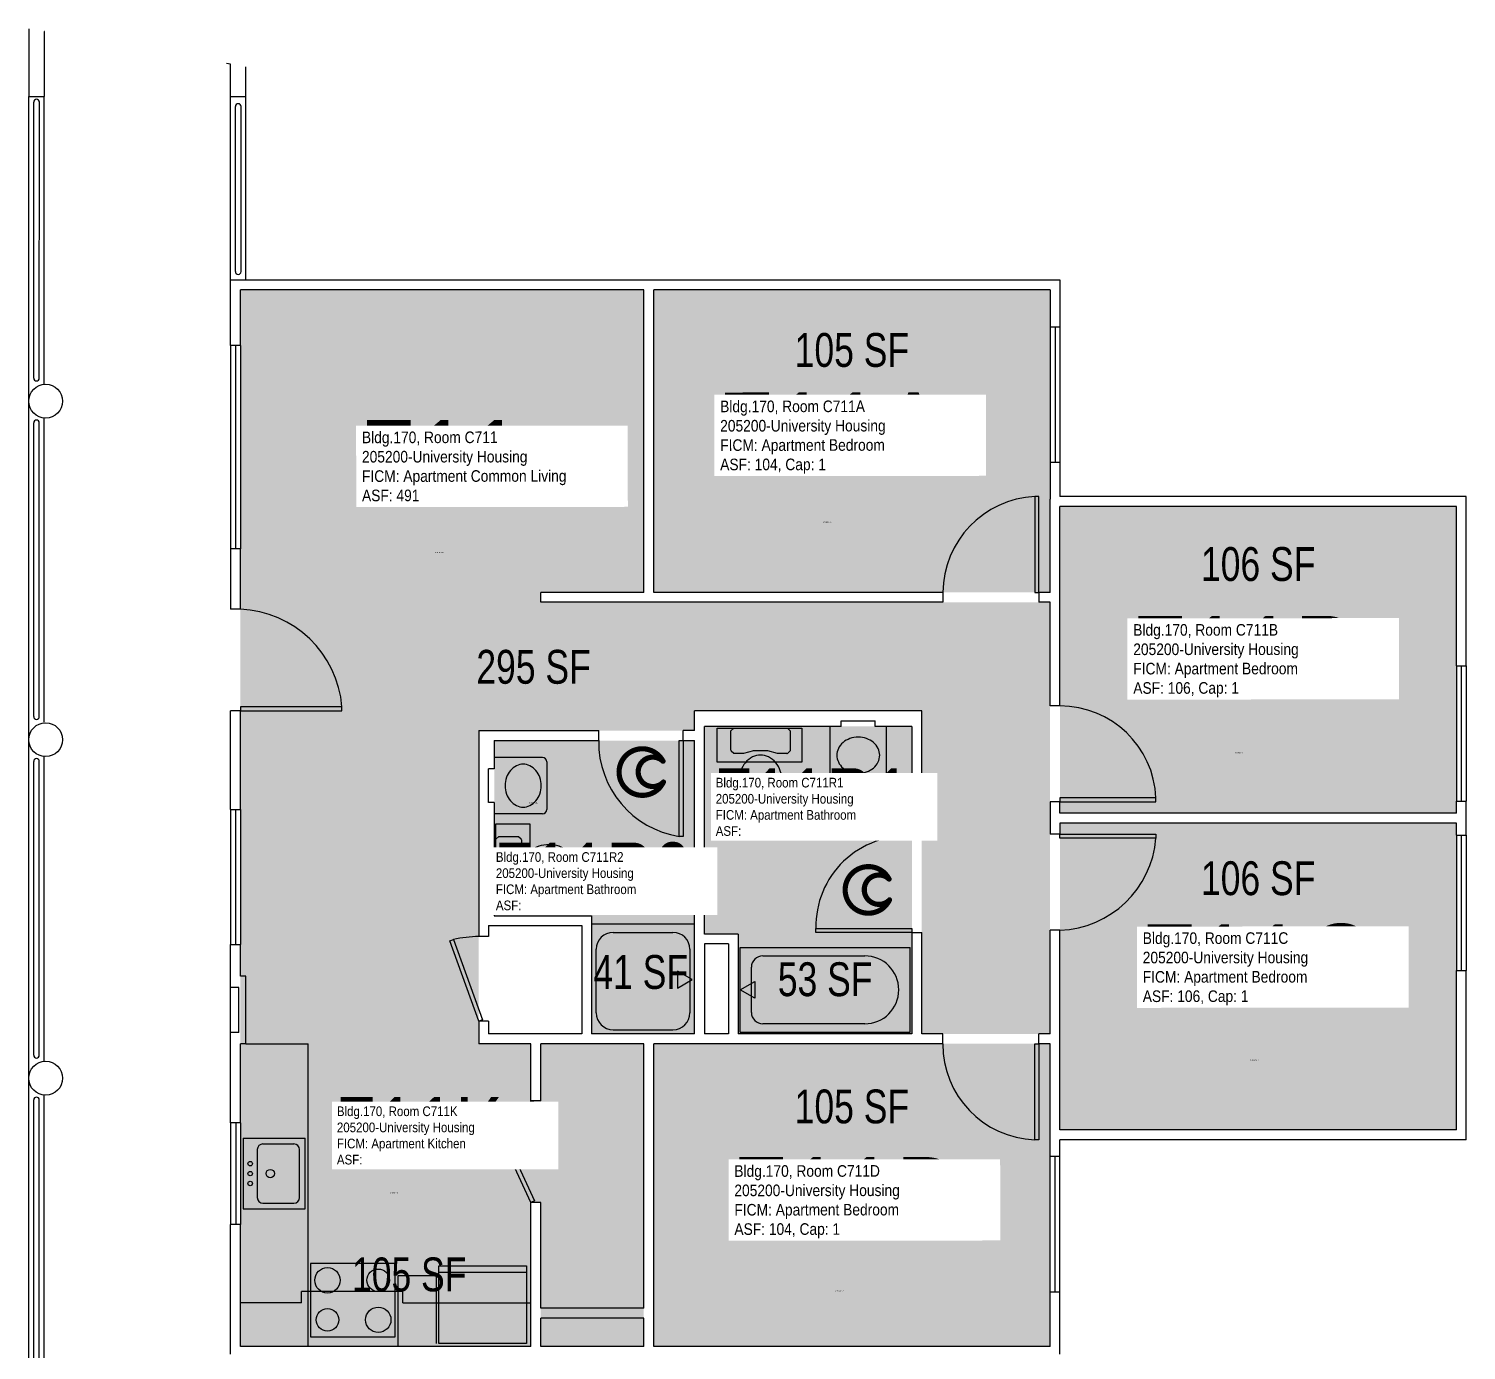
# Model space of a CAD drawing. Header units: inches. Extents: x -90 to 3162, y -86 to 1653.
# Drawn here: x 2653 to 3162, y 1185 to 1653 of the extents above; entities that cross this region are included whole.
import ezdxf
from ezdxf.enums import TextEntityAlignment as Align

# ---------------------------------------------------------------- set-up
doc = ezdxf.new("R2010")
doc.units = ezdxf.units.IN
doc.header["$LTSCALE"] = 10
doc.header["$MEASUREMENT"] = 0
doc.layers.get('0').update_dxf_attribs({"linetype": 'CONTINUOUS'})
for name, color, linetype in [('A-COLS', 5, 'CONTINUOUS'), ('A-DOOR', 2, 'CONTINUOUS'), ('A-FLOR', 3, 'CONTINUOUS'), ('A-GLAZ', 1, 'CONTINUOUS'), ('A-IDEN-ICON', 4, 'CONTINUOUS'), ('A-IDEN-RNUM', 7, 'CONTINUOUS'), ('A-IDEN-SNUM', 4, 'CONTINUOUS'), ('A-IDEN-VNUM', 4, 'CONTINUOUS'), ('A-WALL', 5, 'CONTINUOUS'), ('AREA-TEXT', 3, 'CONTINUOUS'), ('P-SANR-FIXT', 2, 'CONTINUOUS'), ('Rooms-Category-Color', 7, 'CONTINUOUS'), ('Rooms-College-Color', 7, 'CONTINUOUS'), ('Rooms-Department-Color', 7, 'CONTINUOUS'), ('Rooms-Division-Color', 7, 'CONTINUOUS'), ('Rooms-Information', 7, 'CONTINUOUS')]:
    doc.layers.add(name, color=color, linetype=linetype)
doc.styles.add('CP_AREA', font='arial.ttf', dxfattribs={"height": 15})
doc.styles.add('CP_ROOMSNUMBER', font='arial.ttf', dxfattribs={"height": 1})
doc.styles.add('CP_ROOMVNUMBER', font='arial.ttf', dxfattribs={"width": 0.85, "height": 0.075})

# ---------------------------------------------------------------- blocks, each defined once
blk = doc.blocks.new('CPBATH')
at = {"color": 0, "linetype": 'ByBlock', "const_width": 0.0127}
for points in [[(0.0571, 0.0168, 0.861492), (-0.0551, 0, 1)], [(0.0571, 0.0168, 0.729002), (-0.0084, -0.0042, 1)], [(-0.0551, 0, 0.726902), (0.0487, -0.0337, 1)], [(-0.0084, -0.0042, 0.609468), (0.0487, -0.0337, 1)]]:
    blk.add_lwpolyline(points, format="xyb", dxfattribs=at)
at = {"color": 0, "linetype": 'ByBlock', "const_width": 0.00637}
for points in [[(0.0544, 0.0152, 1), (0.0599, 0.0184, 1)], [(0.0459, -0.0353, 1), (0.0515, -0.0321, 1)]]:
    blk.add_lwpolyline(points, format="xyb", close=True, dxfattribs=at)

msp = doc.modelspace()

# ---------------------------------------------------------------- hatches: boundary and pattern name
at = {"layer": 'Rooms-Category-Color', "true_color": 0x728ef3}
for points in [[(3014.78, 1296.8), (3014.78, 1449.8), (2834.28, 1449.8), (2834.28, 1453.3), (2870.78, 1453.3), (2870.78, 1560.55), (2727.78, 1560.55), (2727.78, 1293.3), (2812.28, 1293.3), (2812.28, 1404.3), (2888.78, 1404.3), (2888.78, 1411.3), (2969.28, 1411.3), (2969.28, 1296.8)], [(2874.28, 1560.55), (2874.28, 1453.3), (3014.78, 1453.3), (3014.78, 1560.55)], [(3018.28, 1483.8), (3018.28, 1375.05), (3158.78, 1375.05), (3158.78, 1483.8)], [(2965.78, 1296.8), (2965.78, 1405.8), (2892.28, 1405.8), (2892.28, 1332.18), (2904.28, 1332.18), (2904.28, 1296.8)], [(2888.78, 1400.8), (2888.78, 1296.8), (2852.28, 1296.8), (2852.28, 1338.68), (2817.78, 1338.68), (2817.78, 1400.8)], [(3018.28, 1371.55), (3018.28, 1262.8), (3158.78, 1262.8), (3158.78, 1371.55)], [(2830.78, 1293.3), (2727.78, 1293.3), (2727.78, 1186.05), (2830.78, 1186.05), (2830.78, 1237.05), (2834.28, 1237.05), (2834.28, 1186.05), (2870.78, 1186.05), (2870.78, 1293.3), (2834.28, 1293.3), (2834.28, 1273.05), (2830.78, 1273.05)], [(2874.28, 1293.3), (2874.28, 1186.05), (3014.78, 1186.05), (3014.78, 1293.3)]]:
    msp.add_hatch(color=171, dxfattribs=at).paths.add_polyline_path(points)
at = {"layer": 'Rooms-College-Color', "true_color": 0xadadad}
for points in [[(3014.78, 1296.8), (3014.78, 1449.8), (2834.28, 1449.8), (2834.28, 1453.3), (2870.78, 1453.3), (2870.78, 1560.55), (2727.78, 1560.55), (2727.78, 1293.3), (2812.28, 1293.3), (2812.28, 1404.3), (2888.78, 1404.3), (2888.78, 1411.3), (2969.28, 1411.3), (2969.28, 1296.8)], [(2874.28, 1560.55), (2874.28, 1453.3), (3014.78, 1453.3), (3014.78, 1560.55)], [(3018.28, 1483.8), (3018.28, 1375.05), (3158.78, 1375.05), (3158.78, 1483.8)], [(2965.78, 1296.8), (2965.78, 1405.8), (2892.28, 1405.8), (2892.28, 1332.18), (2904.28, 1332.18), (2904.28, 1296.8)], [(2888.78, 1400.8), (2888.78, 1296.8), (2852.28, 1296.8), (2852.28, 1338.68), (2817.78, 1338.68), (2817.78, 1400.8)], [(3018.28, 1371.55), (3018.28, 1262.8), (3158.78, 1262.8), (3158.78, 1371.55)], [(2830.78, 1293.3), (2727.78, 1293.3), (2727.78, 1186.05), (2830.78, 1186.05), (2830.78, 1237.05), (2834.28, 1237.05), (2834.28, 1186.05), (2870.78, 1186.05), (2870.78, 1293.3), (2834.28, 1293.3), (2834.28, 1273.05), (2830.78, 1273.05)], [(2874.28, 1293.3), (2874.28, 1186.05), (3014.78, 1186.05), (3014.78, 1293.3)]]:
    msp.add_hatch(color=253, dxfattribs=at).paths.add_polyline_path(points)
at = {"layer": 'Rooms-Department-Color', "true_color": 0x604aed}
for points in [[(3014.78, 1296.8), (3014.78, 1449.8), (2834.28, 1449.8), (2834.28, 1453.3), (2870.78, 1453.3), (2870.78, 1560.55), (2727.78, 1560.55), (2727.78, 1293.3), (2812.28, 1293.3), (2812.28, 1404.3), (2888.78, 1404.3), (2888.78, 1411.3), (2969.28, 1411.3), (2969.28, 1296.8)], [(2874.28, 1560.55), (2874.28, 1453.3), (3014.78, 1453.3), (3014.78, 1560.55)], [(3018.28, 1483.8), (3018.28, 1375.05), (3158.78, 1375.05), (3158.78, 1483.8)], [(2965.78, 1296.8), (2965.78, 1405.8), (2892.28, 1405.8), (2892.28, 1332.18), (2904.28, 1332.18), (2904.28, 1296.8)], [(2888.78, 1400.8), (2888.78, 1296.8), (2852.28, 1296.8), (2852.28, 1338.68), (2817.78, 1338.68), (2817.78, 1400.8)], [(3018.28, 1371.55), (3018.28, 1262.8), (3158.78, 1262.8), (3158.78, 1371.55)], [(2830.78, 1293.3), (2727.78, 1293.3), (2727.78, 1186.05), (2830.78, 1186.05), (2830.78, 1237.05), (2834.28, 1237.05), (2834.28, 1186.05), (2870.78, 1186.05), (2870.78, 1293.3), (2834.28, 1293.3), (2834.28, 1273.05), (2830.78, 1273.05)], [(2874.28, 1293.3), (2874.28, 1186.05), (3014.78, 1186.05), (3014.78, 1293.3)]]:
    msp.add_hatch(color=173, dxfattribs=at).paths.add_polyline_path(points)
at = {"layer": 'Rooms-Division-Color', "true_color": 0x604aed}
for points in [[(3014.78, 1296.8), (3014.78, 1449.8), (2834.28, 1449.8), (2834.28, 1453.3), (2870.78, 1453.3), (2870.78, 1560.55), (2727.78, 1560.55), (2727.78, 1293.3), (2812.28, 1293.3), (2812.28, 1404.3), (2888.78, 1404.3), (2888.78, 1411.3), (2969.28, 1411.3), (2969.28, 1296.8)], [(2874.28, 1560.55), (2874.28, 1453.3), (3014.78, 1453.3), (3014.78, 1560.55)], [(3018.28, 1483.8), (3018.28, 1375.05), (3158.78, 1375.05), (3158.78, 1483.8)], [(2965.78, 1296.8), (2965.78, 1405.8), (2892.28, 1405.8), (2892.28, 1332.18), (2904.28, 1332.18), (2904.28, 1296.8)], [(2888.78, 1400.8), (2888.78, 1296.8), (2852.28, 1296.8), (2852.28, 1338.68), (2817.78, 1338.68), (2817.78, 1400.8)], [(3018.28, 1371.55), (3018.28, 1262.8), (3158.78, 1262.8), (3158.78, 1371.55)], [(2830.78, 1293.3), (2727.78, 1293.3), (2727.78, 1186.05), (2830.78, 1186.05), (2830.78, 1237.05), (2834.28, 1237.05), (2834.28, 1186.05), (2870.78, 1186.05), (2870.78, 1293.3), (2834.28, 1293.3), (2834.28, 1273.05), (2830.78, 1273.05)], [(2874.28, 1293.3), (2874.28, 1186.05), (3014.78, 1186.05), (3014.78, 1293.3)]]:
    msp.add_hatch(color=173, dxfattribs=at).paths.add_polyline_path(points)

# ---------------------------------------------------------------- linework, layer by layer
at = {"layer": 'A-COLS'}
for centre in [(2658.78, 1521.09, 0), (2658.78, 1401.09, 0), (2658.78, 1281.09, 0)]:
    msp.add_circle(centre, 6, dxfattribs=at)
at = {"layer": 'A-DOOR'}
for p, q in [((3009.36, 1487.3), (3009.36, 1453.3)), ((3010.78, 1487.3), (3009.36, 1487.3)), ((3010.78, 1453.3), (3010.78, 1487.3)), ((3009.36, 1453.3), (3010.78, 1453.3)), ((2763.78, 1412.72), (2727.78, 1412.72)), ((2727.78, 1412.72), (2727.78, 1411.3)), ((2763.78, 1411.3), (2763.78, 1412.72)), ((2727.78, 1411.3), (2763.78, 1411.3)), ((2883.36, 1366.8), (2883.36, 1400.8)), ((2883.36, 1400.8), (2884.78, 1400.8)), ((2884.78, 1400.8), (2884.78, 1366.8)), ((3052.28, 1380.47), (3018.28, 1380.47)), ((3018.28, 1380.47), (3018.28, 1379.05)), ((3018.28, 1379.05), (3052.28, 1379.05)), ((3052.28, 1379.05), (3052.28, 1380.47)), ((2884.78, 1366.8), (2883.36, 1366.8)), ((3018.28, 1367.55), (3052.28, 1367.55)), ((3018.28, 1366.14), (3018.28, 1367.55)), ((3052.28, 1366.14), (3018.28, 1366.14)), ((3052.28, 1367.55), (3052.28, 1366.14)), ((2801.98, 1329.78), (2803.31, 1330.26)), ((2803.31, 1330.26), (2813.61, 1301.78)), ((2931.78, 1334.22), (2965.78, 1334.22)), ((2931.78, 1332.8), (2931.78, 1334.22)), ((2965.78, 1332.8), (2931.78, 1332.8)), ((2965.78, 1334.22), (2965.78, 1332.8)), ((2812.28, 1301.3), (2801.98, 1329.78)), ((2813.61, 1301.78), (2812.28, 1301.3)), ((3009.36, 1259.3), (3009.36, 1293.3)), ((3009.36, 1293.3), (3010.78, 1293.3)), ((3010.78, 1293.3), (3010.78, 1259.3)), ((2830.78, 1273.05), (2822.9, 1256.21)), ((2824.18, 1255.61), (2832.06, 1272.45)), ((2832.06, 1272.45), (2830.78, 1273.05)), ((3010.78, 1259.3), (3009.36, 1259.3)), ((2822.9, 1256.21), (2824.18, 1255.61)), ((2822.9, 1253.9), (2824.18, 1254.5)), ((2830.78, 1237.05), (2822.9, 1253.9)), ((2824.18, 1254.5), (2832.06, 1237.65)), ((2832.06, 1237.65), (2830.78, 1237.05))]:
    msp.add_line(p, q, dxfattribs=at)
for centre, radius, start, end in [((3011.16, 1452.97), 34.38, 92.9962, 179.4415), ((2726.3, 1409.74), 37.6, 4.5519, 87.7477), ((3018.33, 1379.07), 33.98, 2.3551, 90.0827), ((2888.63, 1400.24), 33.85, 179.0553, 261.0513), ((2963.66, 1334.99), 31.88, 86.1792, 181.3831), ((3016.96, 1368.96), 35.43, 272.1346, 355.4277), ((2813.2, 1284.77), 46.56, 91.1366, 102.2697), ((3010.55, 1293.05), 33.77, 179.5672, 267.995), ((2829.61, 1280.73), 25.7, 257.7951, 272.6003), ((2829.61, 1229.38), 25.7, 87.3997, 102.2049)]:
    msp.add_arc(centre, radius, start, end, dxfattribs=at)
at = {"layer": 'A-FLOR'}
for p, q in [((2654.53, 1529.26), (2654.54, 1627.09)), ((2656.53, 1529.25), (2656.54, 1627.09)), ((2726.03, 1567.02), (2726.03, 1625.51)), ((2728.03, 1567.02), (2728.03, 1625.52)), ((2654.53, 1409.26), (2654.53, 1513.39)), ((2656.53, 1409.25), (2656.53, 1513.39)), ((2654.53, 1289.26), (2654.53, 1393.39)), ((2656.53, 1289.25), (2656.53, 1393.39)), ((2654.53, 1169.26), (2654.53, 1273.39)), ((2656.53, 1169.25), (2656.53, 1273.39))]:
    msp.add_line(p, q, dxfattribs=at)
for centre, start, end in [((2655.54, 1627.09, 0), 0, 180), ((2727.03, 1625.51), 360, 180), ((2727.03, 1567.02), 180, 0)]:
    msp.add_arc(centre, 1, start, end, dxfattribs=at)
at = {"layer": 'A-FLOR', "extrusion": (-4.50554e-13, 0.000187714, 1)}
for centre in [(2655.53, 1529.26, 0.29), (2655.53, 1409.26, 0.26), (2655.53, 1289.26, 0.24)]:
    msp.add_arc(centre, 1, 180, 360, dxfattribs=at)
at = {"layer": 'A-FLOR', "extrusion": (-4.50638e-13, 0.000187714, 1)}
for centre in [(2655.53, 1513.39, 0.28), (2655.53, 1393.39, 0.26), (2655.53, 1273.39, 0.24)]:
    msp.add_arc(centre, 1, 0, 180, dxfattribs=at)
at = {"layer": 'A-GLAZ'}
for p, q in [((3014.78, 1547.3), (3014.78, 1499.3)), ((3016.53, 1547.3), (3016.53, 1499.3)), ((3018.28, 1547.3), (3018.28, 1499.3)), ((2724.28, 1540.8), (2724.28, 1468.8)), ((2726.03, 1540.8), (2726.03, 1468.8)), ((2727.78, 1540.8), (2727.78, 1468.8)), ((3158.78, 1427.3), (3158.78, 1379.3)), ((3160.53, 1427.3), (3160.53, 1379.3)), ((3162.28, 1427.3), (3162.28, 1379.3)), ((2724.28, 1376.3), (2724.28, 1328.55)), ((2726.03, 1376.3), (2726.03, 1328.55)), ((2727.78, 1376.3), (2727.78, 1328.55)), ((3158.78, 1367.3), (3158.78, 1319.3)), ((3160.53, 1367.3), (3160.53, 1319.3)), ((3162.28, 1367.3), (3162.28, 1319.3)), ((2724.28, 1265.3), (2724.28, 1229.3)), ((2726.22, 1265.3), (2726.22, 1229.3)), ((2727.78, 1265.3), (2727.78, 1229.3)), ((3014.78, 1205.3), (3014.78, 1253.3)), ((3016.53, 1205.3), (3016.53, 1253.3)), ((3018.28, 1205.3), (3018.28, 1253.3))]:
    msp.add_line(p, q, dxfattribs=at)
at = {"layer": 'A-WALL'}
for p, q in [((2652.78, 1653.09), (2652.78, 1629.09)), ((2658.37, 1652.1), (2658.28, 1652.12)), ((2658.28, 1652.12), (2658.28, 1629.09)), ((2724.28, 1640.53), (2722.88, 1640.77)), ((2724.28, 1629.05), (2724.28, 1640.53)), ((2729.78, 1629.05), (2729.78, 1639.56)), ((2652.78, 1629.09), (2658.28, 1629.09)), ((2652.78, 1521.52), (2652.78, 1629.09)), ((2658.28, 1527.07), (2658.28, 1629.09)), ((2724.28, 1629.05), (2729.78, 1629.05)), ((2724.28, 1564.05), (2724.28, 1629.05)), ((2729.78, 1564.05), (2729.78, 1629.05)), ((2724.28, 1564.05), (3018.28, 1564.05)), ((2724.28, 1563.3), (2724.28, 1564.05)), ((2724.28, 1540.8), (2724.28, 1563.3)), ((2870.78, 1560.55), (2727.78, 1560.55)), ((2727.78, 1540.8), (2727.78, 1560.55)), ((2870.78, 1453.3), (2870.78, 1560.55)), ((3014.78, 1560.55), (2874.28, 1560.55)), ((2874.28, 1453.3), (2874.28, 1560.55)), ((3014.78, 1560.55), (3014.78, 1547.3)), ((3018.28, 1564.05), (3018.28, 1563.3)), ((3018.28, 1563.3), (3018.28, 1547.3)), ((3018.28, 1547.3), (3014.78, 1547.3)), ((2727.78, 1540.8), (2724.28, 1540.8)), ((2652.78, 1401.25), (2652.78, 1521.52)), ((2658.28, 1407.3), (2658.28, 1515.11)), ((3014.78, 1499.3), (3014.78, 1486.3)), ((3018.28, 1499.3), (3014.78, 1499.3)), ((3018.28, 1499.3), (3018.28, 1487.3)), ((3014.78, 1453.3), (3014.78, 1486.3)), ((3162.28, 1487.3), (3018.28, 1487.3)), ((3158.78, 1483.8), (3018.28, 1483.8)), ((3018.28, 1413.05), (3018.28, 1483.8)), ((3158.78, 1427.3), (3158.78, 1483.8)), ((3162.28, 1427.3), (3162.28, 1487.3)), ((2724.28, 1468.8), (2724.28, 1447.3)), ((2727.78, 1468.8), (2724.28, 1468.8)), ((2727.78, 1447.3), (2727.78, 1468.8)), ((2870.78, 1453.3), (2834.28, 1453.3)), ((2834.28, 1449.8), (2834.28, 1453.3)), ((2976.78, 1453.3), (2874.28, 1453.3)), ((2976.78, 1453.3), (2976.78, 1449.8)), ((3014.78, 1453.3), (3010.78, 1453.3)), ((3010.78, 1453.3), (3010.78, 1449.8)), ((2727.78, 1447.3), (2724.28, 1447.3)), ((2976.78, 1449.8), (2834.28, 1449.8)), ((3014.78, 1449.8), (3010.78, 1449.8)), ((3014.78, 1413.05), (3014.78, 1449.8)), ((3158.78, 1427.3), (3162.28, 1427.3)), ((3018.28, 1413.05), (3014.78, 1413.05)), ((2727.78, 1411.3), (2724.28, 1411.3)), ((2724.28, 1376.3), (2724.28, 1411.3)), ((2727.78, 1376.3), (2727.78, 1411.3)), ((2888.78, 1404.3), (2888.78, 1411.3)), ((2969.28, 1411.3), (2888.78, 1411.3)), ((2940.78, 1405.8), (2940.78, 1407.8)), ((2940.78, 1407.8), (2952.78, 1407.8)), ((2952.78, 1405.8), (2952.78, 1407.8)), ((2969.28, 1366.8), (2969.28, 1411.3)), ((2652.78, 1281.52), (2652.78, 1401.25)), ((2812.28, 1404.3), (2854.78, 1404.3)), ((2812.28, 1404.3), (2812.28, 1331.3)), ((2854.78, 1400.8), (2854.78, 1404.3)), ((2884.78, 1400.8), (2884.78, 1404.3)), ((2888.78, 1404.3), (2884.78, 1404.3)), ((2892.28, 1332.18), (2892.28, 1405.8)), ((2940.78, 1405.8), (2892.28, 1405.8)), ((2965.78, 1405.8), (2952.78, 1405.8)), ((2965.78, 1405.8), (2965.78, 1366.8)), ((2817.78, 1400.8), (2817.78, 1390.8)), ((2817.78, 1400.8), (2854.78, 1400.8)), ((2884.78, 1400.8), (2888.78, 1400.8)), ((2888.78, 1296.8), (2888.78, 1400.8)), ((2658.28, 1287.3), (2658.28, 1395.34)), ((2815.78, 1378.8), (2815.78, 1390.8)), ((2817.78, 1390.8), (2815.78, 1390.8)), ((2724.28, 1376.3), (2727.78, 1376.3)), ((2817.78, 1378.8), (2815.78, 1378.8)), ((2817.78, 1378.8), (2817.78, 1338.68)), ((3018.28, 1379.05), (3014.78, 1379.05)), ((3014.78, 1379.05), (3014.78, 1367.55)), ((3018.28, 1375.05), (3018.28, 1379.05)), ((3158.78, 1375.05), (3158.78, 1379.3)), ((3158.78, 1379.3), (3162.28, 1379.3)), ((3162.28, 1367.3), (3162.28, 1379.3)), ((3158.78, 1375.05), (3018.28, 1375.05)), ((3018.28, 1371.55), (3018.28, 1367.55)), ((3158.78, 1371.55), (3018.28, 1371.55)), ((3158.78, 1367.3), (3158.78, 1371.55)), ((2965.78, 1366.8), (2969.28, 1366.8)), ((3018.28, 1367.55), (3014.78, 1367.55)), ((3158.78, 1367.3), (3162.28, 1367.3)), ((2815.78, 1335.18), (2815.78, 1331.3)), ((2815.78, 1335.18), (2848.78, 1335.18)), ((2817.78, 1338.68), (2852.28, 1338.68)), ((2848.78, 1335.18), (2848.78, 1296.8)), ((2852.28, 1338.68), (2852.28, 1296.8)), ((2815.78, 1331.3), (2812.28, 1331.3)), ((2904.28, 1332.18), (2892.28, 1332.18)), ((2904.28, 1332.18), (2904.28, 1296.8)), ((2965.78, 1332.8), (2969.28, 1332.8)), ((2965.78, 1332.8), (2965.78, 1296.8)), ((2969.28, 1296.8), (2969.28, 1332.8)), ((3018.28, 1333.55), (3014.78, 1333.55)), ((3014.78, 1296.8), (3014.78, 1333.55)), ((3018.28, 1262.8), (3018.28, 1333.55)), ((2724.28, 1313.3), (2724.28, 1328.55)), ((2724.28, 1328.55), (2727.78, 1328.55)), ((2727.78, 1317.3), (2727.78, 1328.55)), ((2892.28, 1328.68), (2892.28, 1296.8)), ((2900.78, 1328.68), (2892.28, 1328.68)), ((2900.78, 1328.68), (2900.78, 1296.8)), ((2729.78, 1317.3), (2727.78, 1317.3)), ((2729.78, 1293.3), (2729.78, 1317.3)), ((3158.78, 1262.8), (3158.78, 1319.3)), ((3158.78, 1319.3), (3162.28, 1319.3)), ((3162.28, 1259.3), (3162.28, 1319.3)), ((2724.28, 1297.3), (2724.28, 1313.3)), ((2727.28, 1313.3), (2724.28, 1313.3)), ((2727.28, 1297.3), (2727.28, 1313.3)), ((2812.28, 1301.3), (2812.28, 1293.3)), ((2815.78, 1301.3), (2812.28, 1301.3)), ((2815.78, 1301.3), (2815.78, 1296.8)), ((2724.28, 1265.3), (2724.28, 1297.3)), ((2727.28, 1297.3), (2724.28, 1297.3)), ((2848.78, 1296.8), (2815.78, 1296.8)), ((2888.78, 1296.8), (2852.28, 1296.8)), ((2900.78, 1296.8), (2892.28, 1296.8)), ((2965.78, 1296.8), (2904.28, 1296.8)), ((2976.78, 1296.8), (2969.28, 1296.8)), ((2976.78, 1293.3), (2976.78, 1296.8)), ((3010.78, 1293.3), (3010.78, 1296.8)), ((3014.78, 1296.8), (3010.78, 1296.8)), ((2729.78, 1293.3), (2727.78, 1293.3)), ((2727.78, 1265.3), (2727.78, 1293.3)), ((2830.78, 1293.3), (2812.28, 1293.3)), ((2830.78, 1273.05), (2830.78, 1293.3)), ((2870.78, 1293.3), (2834.28, 1293.3)), ((2834.28, 1273.05), (2834.28, 1293.3)), ((2870.78, 1199.55), (2870.78, 1293.3)), ((2874.28, 1186.05), (2874.28, 1293.3)), ((2976.78, 1293.3), (2874.28, 1293.3)), ((3014.78, 1293.3), (3010.78, 1293.3)), ((3014.78, 1258.3), (3014.78, 1293.3)), ((2652.78, 1161.29), (2652.78, 1281.52)), ((2658.28, 1167.3), (2658.28, 1275.34)), ((2834.28, 1273.05), (2830.78, 1273.05)), ((2727.78, 1265.3), (2724.28, 1265.3)), ((3158.78, 1262.8), (3018.28, 1262.8)), ((3018.28, 1253.3), (3018.28, 1259.3)), ((3162.28, 1259.3), (3018.28, 1259.3)), ((3014.78, 1253.3), (3014.78, 1258.3)), ((3018.28, 1253.3), (3014.78, 1253.3)), ((2834.28, 1237.05), (2830.78, 1237.05)), ((2830.78, 1186.05), (2830.78, 1237.05)), ((2834.28, 1199.55), (2834.28, 1237.05)), ((2727.78, 1229.3), (2724.28, 1229.3)), ((2724.28, 1183.3), (2724.28, 1229.3)), ((2727.78, 1186.05), (2727.78, 1229.3)), ((3014.78, 1186.05), (3014.78, 1205.3)), ((3018.28, 1205.3), (3014.78, 1205.3)), ((3018.28, 1183.3), (3018.28, 1205.3)), ((2870.78, 1199.55), (2834.28, 1199.55)), ((2870.78, 1196.05), (2834.28, 1196.05)), ((2834.28, 1186.05), (2834.28, 1196.05)), ((2870.78, 1186.05), (2870.78, 1196.05)), ((2830.78, 1186.05), (2727.78, 1186.05)), ((2870.78, 1186.05), (2834.28, 1186.05)), ((3014.78, 1186.05), (2874.28, 1186.05))]:
    msp.add_line(p, q, dxfattribs=at)
at = {"layer": 'P-SANR-FIXT'}
for p, q in [((2896.78, 1405.18), (2926.78, 1405.18)), ((2896.78, 1393.18), (2896.78, 1405.18)), ((2901.66, 1404.18), (2902.66, 1405.18)), ((2901.66, 1397.35), (2901.66, 1404.18)), ((2902.66, 1405.18), (2921.66, 1405.18)), ((2921.66, 1405.18), (2922.66, 1404.18)), ((2922.66, 1404.18), (2922.66, 1397.18)), ((2926.78, 1405.18), (2926.78, 1393.18)), ((2936.78, 1388.68), (2936.78, 1405.8)), ((2956.78, 1388.68), (2956.78, 1405.8)), ((2902.66, 1396.18), (2901.78, 1397.06)), ((2906.16, 1396.18), (2902.66, 1396.18)), ((2909.6, 1397.16), (2906.16, 1396.18)), ((2914.6, 1397.18), (2909.71, 1397.18)), ((2918.16, 1396.18), (2914.71, 1397.16)), ((2921.48, 1396.18), (2918.16, 1396.18)), ((2922.66, 1397.18), (2921.78, 1396.3)), ((2834.91, 1394.8), (2817.78, 1394.8)), ((2836.41, 1393.3), (2836.41, 1376.3)), ((2926.78, 1393.18), (2896.78, 1393.18)), ((2955.28, 1387.18), (2938.28, 1387.18)), ((2834.91, 1374.8), (2817.78, 1374.8)), ((2818.38, 1371.3), (2830.38, 1371.3)), ((2818.38, 1341.3), (2818.38, 1371.3)), ((2830.38, 1371.3), (2830.38, 1341.3)), ((2818.38, 1365.8), (2819.38, 1366.8)), ((2818.38, 1346.8), (2818.38, 1365.8)), ((2819.38, 1366.8), (2826.38, 1366.8)), ((2826.38, 1366.8), (2827.26, 1365.93)), ((2827.38, 1365.63), (2827.38, 1362.3)), ((2827.38, 1362.3), (2826.38, 1358.8)), ((2826.38, 1358.8), (2826.38, 1353.86)), ((2826.4, 1353.75), (2827.38, 1350.3)), ((2827.38, 1350.3), (2827.38, 1346.8)), ((2819.38, 1345.8), (2818.38, 1346.8)), ((2826.38, 1345.8), (2819.38, 1345.8)), ((2827.38, 1346.8), (2826.38, 1345.8)), ((2830.38, 1341.3), (2818.38, 1341.3)), ((2888.78, 1335.68), (2852.28, 1335.68)), ((2859.94, 1332.8), (2881.12, 1332.8)), ((2853.94, 1304.3), (2853.94, 1326.8)), ((2887.12, 1326.8), (2887.12, 1304.3)), ((2904.91, 1297.43), (2904.91, 1327.43)), ((2904.91, 1327.43), (2965.16, 1327.43)), ((2965.16, 1297.43), (2965.16, 1327.43)), ((2908.92, 1304.39), (2908.92, 1320.46)), ((2912.94, 1324.48), (2949.09, 1324.48)), ((2887.88, 1316.05), (2882.69, 1319.05)), ((2882.69, 1319.05), (2882.69, 1313.05)), ((2882.69, 1313.05), (2887.88, 1316.05)), ((2904.91, 1312.43), (2910.1, 1315.43)), ((2910.1, 1315.43), (2910.1, 1309.43)), ((2910.1, 1309.43), (2904.91, 1312.43)), ((2949.09, 1300.38), (2912.94, 1300.38)), ((2859.94, 1298.3), (2881.12, 1298.3)), ((2904.91, 1297.43), (2965.16, 1297.43)), ((2729.78, 1293.3), (2751.78, 1293.3)), ((2751.78, 1186.05), (2751.78, 1293.3)), ((2728.78, 1259.8), (2728.78, 1234.8)), ((2728.78, 1259.8), (2750.78, 1259.8)), ((2750.78, 1234.8), (2750.78, 1259.8)), ((2733.78, 1255.8), (2733.78, 1238.8)), ((2735.78, 1257.8), (2746.78, 1257.8)), ((2748.78, 1238.8), (2748.78, 1255.8)), ((2728.78, 1234.8), (2750.78, 1234.8)), ((2735.78, 1236.8), (2746.78, 1236.8)), ((2782.65, 1215.47), (2752.65, 1215.47)), ((2752.65, 1215.47), (2752.65, 1189.47)), ((2782.65, 1189.47), (2782.65, 1215.47)), ((2798.16, 1187.05), (2798.16, 1214.55)), ((2798.16, 1214.55), (2829.16, 1214.55)), ((2829.16, 1214.55), (2829.16, 1187.05)), ((2797.16, 1211.05), (2783.65, 1211.05)), ((2783.65, 1211.05), (2783.65, 1186.05)), ((2797.16, 1211.05), (2797.16, 1187.05)), ((2798.16, 1212.3), (2829.16, 1212.3)), ((2749.41, 1201.47), (2749.41, 1205.47)), ((2785.41, 1205.47), (2749.41, 1205.47)), ((2785.41, 1201.47), (2785.41, 1205.47)), ((2749.41, 1201.47), (2727.78, 1201.47)), ((2785.41, 1201.47), (2830.78, 1201.47)), ((2752.65, 1189.47), (2782.65, 1189.47)), ((2829.16, 1187.05), (2798.16, 1187.05))]:
    msp.add_line(p, q, dxfattribs=at)
for centre, radius in [((2731.28, 1250.8), 0.791), ((2738.4, 1247.3), 1.5), ((2731.28, 1247.3), 0.791), ((2731.28, 1243.8), 0.791), ((2758.65, 1209.47), 4.5), ((2776.65, 1209.47), 4), ((2758.65, 1195.47), 4), ((2776.65, 1195.47), 4.5)]:
    msp.add_circle(centre, radius, dxfattribs=at)
for centre, radius, start, end in [((2946.34, 1394.25), 7.65, 109.2294, 130.1009), ((2946.78, 1392.98), 9, 90, 109.2294), ((2946.78, 1392.98), 9, 70.7706, 90), ((2947.22, 1394.25), 7.65, 49.8991, 70.7706), ((2902.07, 1397.35), 0.418, 180, 225), ((2909.71, 1396.76), 0.418, 90, 105.9454), ((2914.6, 1396.76), 0.418, 74.0546, 90), ((2921.48, 1396.6), 0.418, 270, 315), ((2944.6, 1395.58), 5.42, 153.8084, 180), ((2945.65, 1395.06), 6.59, 130.1009, 153.8084), ((2947.91, 1395.06), 6.59, 26.1916, 49.8991), ((2948.96, 1395.58), 5.42, 360, 26.1916), ((2828.52, 1385.93), 6.59, 116.1916, 139.8991), ((2828.01, 1386.98), 5.42, 90, 116.1916), ((2828.01, 1386.98), 5.42, 63.8084, 90), ((2827.49, 1385.93), 6.59, 40.1009, 63.8084), ((2834.91, 1393.3), 1.5, 360, 90), ((2913.98, 1387.01), 9.33, 140.5275, 161.1646), ((2912.87, 1387.93), 7.89, 116.7012, 140.5275), ((2912.16, 1389.34), 6.3, 90, 116.7012), ((2912.16, 1389.34), 6.3, 63.2988, 90), ((2911.44, 1387.93), 7.89, 39.4725, 63.2988), ((2910.33, 1387.01), 9.33, 18.8354, 39.4725), ((2944.6, 1395.58), 5.42, 180, 206.1916), ((2945.65, 1396.1), 6.59, 206.1916, 229.8991), ((2946.34, 1396.91), 7.65, 229.8991, 250.7706), ((2947.22, 1396.91), 7.65, 289.2294, 310.1009), ((2947.91, 1396.1), 6.59, 310.1009, 333.8084), ((2948.96, 1395.58), 5.42, 333.8084, 360), ((2830.61, 1384.8), 9, 160.7706, 180), ((2829.33, 1385.25), 7.65, 139.8991, 160.7706), ((2826.68, 1385.25), 7.65, 19.2294, 40.1009), ((2825.4, 1384.8), 9, 360, 19.2294), ((2913.09, 1385.85), 8.55, 176.2246, 198.8354), ((2915.73, 1386.41), 11.18, 161.1646, 180), ((2908.58, 1386.41), 11.18, 360, 18.8354), ((2908.58, 1386.41), 11.18, 341.1646, 360), ((2938.28, 1388.68), 1.5, 180, 270), ((2946.78, 1398.18), 9, 250.7706, 270), ((2946.78, 1398.18), 9, 270, 289.2294), ((2955.28, 1388.68), 1.5, 270, 360), ((2830.61, 1384.8), 9, 180, 199.2294), ((2829.33, 1384.36), 7.65, 199.2294, 220.1009), ((2826.68, 1384.36), 7.65, 319.8991, 340.7706), ((2825.4, 1384.8), 9, 340.7706, 360), ((2914.69, 1386.4), 10.24, 198.8354, 219.4725), ((2910.33, 1385.81), 9.33, 320.5275, 341.1646), ((2828.52, 1383.68), 6.59, 220.1009, 243.8084), ((2828.01, 1382.62), 5.42, 243.8084, 270), ((2828.01, 1382.62), 5.42, 270, 296.1916), ((2827.49, 1383.68), 6.59, 296.1916, 319.8991), ((2834.91, 1376.3), 1.5, 270, 360), ((2912.87, 1384.9), 7.89, 219.4725, 243.2988), ((2912.16, 1383.48), 6.3, 243.2988, 270), ((2912.16, 1383.48), 6.3, 270, 296.7012), ((2911.44, 1384.9), 7.89, 296.7012, 320.5275), ((2826.96, 1365.63), 0.418, 360, 45), ((2835.63, 1355.59), 7.89, 129.4725, 153.2988), ((2836.55, 1354.48), 9.33, 108.8354, 129.4725), ((2837.15, 1352.73), 11.18, 90, 108.8354), ((2837.15, 1352.73), 11.18, 71.1646, 90), ((2837.74, 1354.48), 9.33, 50.5275, 71.1646), ((2838.66, 1355.59), 7.89, 26.7012, 50.5275), ((2834.22, 1356.3), 6.3, 153.2988, 180), ((2834.22, 1356.3), 6.3, 180, 206.7012), ((2840.08, 1356.3), 6.3, 360, 26.7012), ((2840.08, 1356.3), 6.3, 333.2988, 360), ((2826.8, 1353.86), 0.418, 180, 195.9454), ((2835.63, 1357.01), 7.89, 206.7012, 230.5275), ((2836.55, 1358.13), 9.33, 230.5275, 251.1646), ((2837.16, 1358.83), 10.24, 288.8354, 309.4725), ((2838.66, 1357.01), 7.89, 309.4725, 333.2988), ((2837.15, 1359.88), 11.18, 251.1646, 270), ((2837.71, 1357.23), 8.55, 266.2246, 288.8354), ((2859.94, 1326.8), 6, 90, 180), ((2881.12, 1326.8), 6, 360, 90), ((2912.94, 1320.46), 4.02, 90, 180), ((2949.09, 1312.43), 12.05, 270, 90), ((2912.94, 1304.39), 4.02, 180, 270), ((2859.94, 1304.3), 6, 180, 270), ((2881.12, 1304.3), 6, 270, 360), ((2735.78, 1255.8), 2, 90, 180), ((2746.78, 1255.8), 2, 360, 90), ((2735.78, 1238.8), 2, 180, 270), ((2746.78, 1238.8), 2, 270, 360)]:
    msp.add_arc(centre, radius, start, end, dxfattribs=at)

# ---------------------------------------------------------------- block references
at = {"layer": 'A-IDEN-ICON', "xscale": 144.0000000032858, "yscale": 144.0000000032858, "zscale": 144.0000000032858, "rotation": 10.60003392321815}
for p in [(2869.95, 1389.56), (2950.08, 1347.79)]:
    msp.add_blockref('CPBATH', p, dxfattribs=at)

# ---------------------------------------------------------------- texts
at = {"layer": 'A-IDEN-RNUM', "style": 'CP_ROOMSNUMBER'}
for s, rotation, p in [('0711-A0', 0.0494, (2934.34, 1478.02)), ('0711-00', 0.0822, (2796.87, 1467.26)), ('0711-B0', 0.0822, (3080.19, 1396.2)), ('0711-R2', 358.9, (2830.22, 1378.52)), ('0711-R1', 358.9, (2923.26, 1380.16)), ('0711-C0', 0.0494, (3085.61, 1287.33)), ('0711-K0', 358.9, (2780.89, 1240.34)), ('0711-D0', 0.0822, (2938.63, 1205.57))]:
    msp.add_text(s, height=0.36, rotation=rotation, dxfattribs=at).set_placement(p)
at = {"layer": 'A-IDEN-SNUM', "style": 'CP_ROOMSNUMBER'}
for s, rotation, p in [('1700C711A0', 0.0494, (2934.34, 1478.02)), ('1700C71100', 0.0822, (2796.87, 1467.26)), ('1700C711B0', 0.0822, (3080.19, 1396.2)), ('1700C711R2', 358.9, (2830.22, 1378.52)), ('1700C711R1', 358.9, (2923.26, 1380.16)), ('1700C711C0', 0.0494, (3085.61, 1287.33)), ('1700C711K0', 358.9, (2780.89, 1240.34)), ('1700C711D0', 0.0822, (2938.63, 1205.57))]:
    msp.add_text(s, height=0.36, rotation=rotation, dxfattribs=at).set_placement(p)
at = {"layer": 'A-IDEN-VNUM', "style": 'CP_ROOMVNUMBER', "width": 0.85}
for s, rotation, p in [('711A', 0.0535, (2897.86, 1495.35)), ('711', 0.0494, (2770.9, 1485.55)), ('711B', 0.0494, (3044.27, 1416.12)), ('711C', 0.0494, (3047.63, 1306.86)), ('711D', 0.0494, (2902.89, 1224.32))]:
    msp.add_text(s, height=28.8, rotation=rotation, dxfattribs=at).set_placement(p)
at = {"layer": 'A-IDEN-VNUM', "style": 'CP_ROOMVNUMBER'}
for s, width, p in [('711R1', 0.7, (2896.27, 1366.96)), ('711R2', 0.7, (2818.35, 1340.6)), ('711K', 0.75, (2762, 1250.48, 0))]:
    msp.add_text(s, height=24, dxfattribs=dict(at, width=width)).set_placement(p)
at = {"layer": 'AREA-TEXT', "style": 'CP_AREA', "width": 0.75}
for s, p in [('105 SF', (2944.53, 1539.24)), ('106 SF', (3088.53, 1463.36)), ('295 SF', (2831.7, 1426.93)), ('106 SF', (3088.53, 1351.99)), ('41 SF', (2869.68, 1318.76)), ('53 SF', (2935.05, 1316.19)), ('105 SF', (2944.53, 1271.1)), ('105 SF', (2787.63, 1211.56))]:
    msp.add_text(s, height=12, dxfattribs=at).set_placement(p, align=Align.MIDDLE_CENTER)

# ---------------------------------------------------------------- next in the draw order: texts
at = {"layer": 'Rooms-Information', "char_height": 4.1143, "width": 92.16, "attachment_point": 7, "style": 'CP_ROOMVNUMBER', "bg_fill": 3, "box_fill_scale": 1.5, "bg_fill_color": 256, "bg_fill_true_color": 13158600, "bg_fill_transparency": 0}
for s, insert, rotation in [('Bldg.170, Room C711A^M^J205200-University Housing^M^JFICM: Apartment Bedroom^M^JASF: 104, Cap: 1', (2897.86, 1495.35), 0.0535), ('Bldg.170, Room C711^M^J205200-University Housing^M^JFICM: Apartment Common Living^M^JASF: 491', (2770.9, 1485.55), 0.0494), ('Bldg.170, Room C711B^M^J205200-University Housing^M^JFICM: Apartment Bedroom^M^JASF: 106, Cap: 1', (3044.27, 1416.12), 0.0494), ('Bldg.170, Room C711C^M^J205200-University Housing^M^JFICM: Apartment Bedroom^M^JASF: 106, Cap: 1', (3047.63, 1306.86), 0.0494), ('Bldg.170, Room C711D^M^J205200-University Housing^M^JFICM: Apartment Bedroom^M^JASF: 104, Cap: 1', (2902.89, 1224.32), 0.0494)]:
    msp.add_mtext(s, dxfattribs=dict(at, insert=insert, rotation=rotation))
at = {"layer": 'Rooms-Information', "char_height": 3.4286, "width": 76.8, "attachment_point": 7, "style": 'CP_ROOMVNUMBER', "bg_fill": 3, "box_fill_scale": 1.5, "bg_fill_color": 256, "bg_fill_true_color": 13158600, "bg_fill_transparency": 0}
for s, insert in [('Bldg.170, Room C711R1^M^J205200-University Housing^M^JFICM: Apartment Bathroom^M^JASF: ', (2896.27, 1366.96)), ('Bldg.170, Room C711K^M^J205200-University Housing^M^JFICM: Apartment Kitchen^M^JASF: ', (2762, 1250.48, 0))]:
    msp.add_mtext(s, dxfattribs=dict(at, insert=insert))

# ---------------------------------------------------------------- next in the draw order: texts
at = {"layer": 'Rooms-Information', "insert": (2818.35, 1340.6), "char_height": 3.4286, "width": 76.8, "attachment_point": 7, "style": 'CP_ROOMVNUMBER', "bg_fill": 3, "box_fill_scale": 1.5, "bg_fill_color": 256, "bg_fill_true_color": 13158600, "bg_fill_transparency": 0}
msp.add_mtext('Bldg.170, Room C711R2^M^J205200-University Housing^M^JFICM: Apartment Bathroom^M^JASF: ', dxfattribs=at)

doc.saveas('drawing.dxf')
